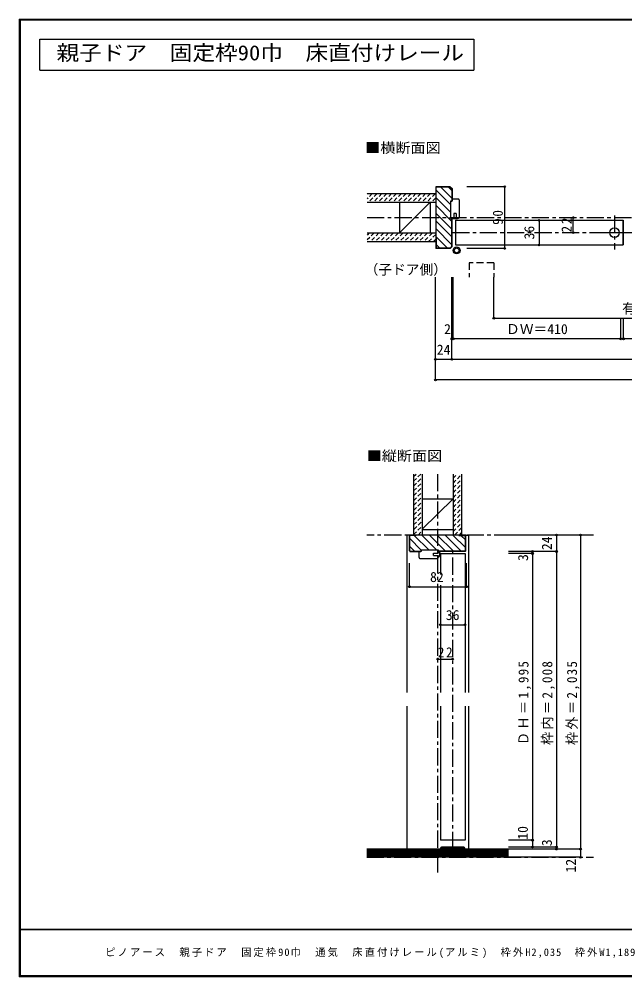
# Model space of a CAD drawing. Units: millimetres at full size, sheet at 1:5. Extents: x -973 to 977, y -718 to 696.
# Drawn here: x -973 to -91, y -701 to 696 of the extents above; entities that cross this region are included whole.
import ezdxf
from ezdxf.enums import TextEntityAlignment as Align

# ---------------------------------------------------------------- set-up
doc = ezdxf.new("R2010")
doc.units = ezdxf.units.MM
doc.header["$LTSCALE"] = 5
doc.header["$PDMODE"] = 32
doc.header["$PDSIZE"] = 2.5
for name, pattern in [('CHAIN1', [8, 5, -1, 1, -1]), ('DASHED1', [1.8, 1.2, -0.6]), ('DASHED2', [3, 2, -1])]:
    doc.linetypes.add(name, pattern=pattern)
for name, color, linetype in [('0-0_補助線', 7, 'Continuous'), ('0-1_通り芯', 4, 'CHAIN1'), ('0-3_仕上げ', 2, 'Continuous'), ('0-4_枠', 3, 'Continuous'), ('0-6_扉', 6, 'Continuous'), ('0-7_金物', 7, 'Continuous'), ('0-A_文字', 3, 'Continuous'), ('0-B_寸法', 7, 'Continuous'), ('0-C_ハッチ', 4, 'DASHED1'), ('F-1_枠', 6, 'Continuous'), ('F-A_文字', 7, 'Continuous')]:
    doc.layers.add(name, color=color, linetype=linetype)
doc.styles.add('ＭＳ ゴシック', font='')
doc.styles.get('ＭＳ ゴシック').set_extended_font_data('MS Gothic')

# ---------------------------------------------------------------- blocks, each defined once
blk = doc.blocks.new('11')
at = {"layer": '0-0_補助線'}
for p, q in [((-16.914, -5.816), (-16.914, 3.184)), ((-13.914, 3.184), (-16.914, 3.184)), ((11.086, 4.984), (11.086, 0.684)), ((-15.914, -6.816), (10.086, -6.816)), ((4.086, -2.716), (11.086, -2.716)), ((11.086, -5.816), (11.086, -2.716))]:
    blk.add_line(p, q, dxfattribs=at)
for points in [[(11.086, 4.984), (-13.914, 4.984), (-13.914, 3.184)], [(4.086, -2.716), (4.086, 0.684), (11.086, 0.684)]]:
    blk.add_lwpolyline(points, dxfattribs=at)
for centre, radius, start, end in [((9.605, -0.78), 4.487, 289.27145, 70.72856), ((9.605, -0.78), 3.887, 292.39487, 67.60513), ((-15.914, -5.816), 1, 180, 270), ((10.086, -5.816), 1, 270, 0)]:
    blk.add_arc(centre, radius, start, end, dxfattribs=at)
blk = doc.blocks.new('02')
at = {"layer": '0-0_補助線'}
for p, q in [((-4.998, -10.239), (-4.998, 14.761)), ((5.802, 17.761), (-3.198, 17.761)), ((6.802, 16.761), (6.802, -9.239)), ((-4.998, -10.239), (-0.698, -10.239)), ((2.702, -3.239), (2.702, -10.239)), ((5.802, -10.239), (2.702, -10.239)), ((5.002, -10.239), (4.402, -10.839))]:
    blk.add_line(p, q, dxfattribs=at)
for points in [[(-4.998, 14.761), (-3.198, 14.761), (-3.198, 17.761)], [(-3.469, -10.239), (-2.869, -10.839), (4.402, -10.839)], [(2.702, -3.239), (-0.698, -3.239), (-0.698, -10.239)]]:
    blk.add_lwpolyline(points, dxfattribs=at)
for centre, start, end in [((5.802, 16.761), 0, 90), ((5.802, -9.239), 270, 0)]:
    blk.add_arc(centre, 1, start, end, dxfattribs=at)

msp = doc.modelspace()

# ---------------------------------------------------------------- linework, layer by layer
at = {"layer": '0-0_補助線', "color": 3}
for p, q in [((-342.347, 404.998), (-344.348, 404.998)), ((-322.643, -56.5), (-404.643, -56.5)), ((-404.143, -79.586), (-404.143, -57)), ((-394.643, -57), (-404.143, -57)), ((-394.643, -57), (-394.643, -56.5)), ((-332.643, -57), (-332.643, -56.5)), ((-332.643, -57), (-323.143, -57)), ((-323.143, -79.586), (-323.143, -57)), ((-403.729, -80), (-404.143, -79.586)), ((-403.936, -80.5), (-388.141, -80.5)), ((-403.729, -80), (-388.141, -80)), ((-388.141, -78.499), (-388.141, -80.5)), ((-362.141, -78.499), (-388.141, -78.499)), ((-362.141, -80.5), (-362.141, -78.499)), ((-323.557, -80), (-362.141, -80)), ((-323.35, -80.5), (-362.141, -80.5)), ((-323.557, -80), (-323.143, -79.586))]:
    msp.add_line(p, q, dxfattribs=at)
at = {"layer": '0-0_補助線', "color": 4}
for p, q in [((-404.143, -61.784), (-387.428, -78.499)), ((-397.613, -57), (-376.114, -78.499)), ((-386.8, -56.5), (-364.801, -78.499)), ((-375.485, -56.5), (-351.986, -80)), ((-364.172, -56.5), (-340.672, -80)), ((-352.858, -56.5), (-329.358, -80)), ((-341.545, -56.5), (-323.143, -74.902)), ((-329.731, -57), (-323.143, -63.588)), ((-404.143, -73.098), (-397.241, -80))]:
    msp.add_line(p, q, dxfattribs=at)
at = {"layer": '0-0_補助線', "color": 6}
msp.add_line((-359.643, -83.5), (-323.643, -83.5), dxfattribs=at)
at = {"layer": '0-0_補助線', "color": 3}
for points in [[(-344.348, 404.998), (-344.348, 430.998), (-342.347, 430.998)], [(-403.936, -80.5), (-404.643, -79.793), (-404.643, -56.5)], [(-323.35, -80.5), (-322.643, -79.793), (-322.643, -56.5)]]:
    msp.add_lwpolyline(points, dxfattribs=at)
at = {"layer": '0-0_補助線'}
for radius in [5, 3.5]:
    msp.add_circle((-335.883, 358.63), radius, dxfattribs=at)
at = {"layer": '0-1_通り芯'}
for p, q in [((-466.347, 406.5), (469.653, 406.5)), ((-342.347, 384.5), (345.653, 384.5)), ((-363.643, 32.5), (-363.643, -548.459)), ((-136.286, -56.5), (-467, -56.5)), ((-341.643, -514.5), (-341.643, -80.5)), ((-467, -526.5), (-136.286, -526.5))]:
    msp.add_line(p, q, dxfattribs=at)
at = {"layer": '0-1_通り芯', "color": 7}
for p, q in [((-105.884, 409.296), (-105.884, 360.063)), ((-126.419, 384.5), (-84.633, 384.5))]:
    msp.add_line(p, q, dxfattribs=at)
at = {"layer": '0-1_通り芯', "color": 7, "linetype": 'Continuous'}
msp.add_circle((-105.884, 384.5), 7, dxfattribs=at)
at = {"layer": '0-3_仕上げ'}
for p, q in [((-466.347, 441.5), (-366.347, 441.5)), ((-466.347, 429), (-366.347, 429)), ((-466.347, 384), (-366.347, 384)), ((-466.347, 371.5), (-366.347, 371.5)), ((-398.643, 32.5), (-398.643, -56.5)), ((-386.143, 32.5), (-386.143, -56.5)), ((-341.143, 32.5), (-341.143, -56.5)), ((-328.643, 32.5), (-328.643, -56.5)), ((-260.286, -514.5), (-467, -514.5)), ((-260.286, -526.5), (-467, -526.5))]:
    msp.add_line(p, q, dxfattribs=at)
at = {"layer": '0-3_仕上げ', "color": 7}
for p, q in [((-374.347, 429), (-419.347, 384)), ((-386.143, -47.928), (-341.143, -3.5)), ((-260.286, -516), (-467, -516)), ((-260.286, -517.5), (-467, -517.5)), ((-260.286, -519), (-467, -519)), ((-260.286, -520.5), (-467, -520.5)), ((-260.286, -522), (-467, -522)), ((-260.286, -523.5), (-467, -523.5)), ((-260.286, -525), (-467, -525))]:
    msp.add_line(p, q, dxfattribs=at)
at = {"layer": '0-3_仕上げ', "color": 3}
for p, q in [((-419.347, 429), (-419.347, 384)), ((-374.347, 429), (-374.347, 384)), ((-386.143, -3.5), (-341.143, -3.5)), ((-386.143, -48.5), (-341.143, -48.5))]:
    msp.add_line(p, q, dxfattribs=at)
at = {"layer": '0-4_枠'}
for p, q in [((-345.383, 451), (-365.847, 451)), ((-365.847, 436.5), (-365.847, 451)), ((-345.383, 451), (-342.847, 448.464)), ((-345.175, 451.5), (-342.347, 448.672)), ((-342.847, 448.464), (-342.847, 431)), ((-342.347, 448.672), (-342.347, 431)), ((-365.847, 436.5), (-366.347, 436.5)), ((-342.847, 364.536), (-342.847, 405)), ((-342.347, 364.328), (-342.347, 405)), ((-365.847, 376.5), (-366.347, 376.5)), ((-365.847, 376.5), (-365.847, 362)), ((-342.847, 364.536), (-345.382, 362)), ((-345.382, 362), (-365.847, 362))]:
    msp.add_line(p, q, dxfattribs=at)
at = {"layer": '0-4_枠', "color": 4}
for p, q in [((-404.643, -56.5), (-408.643, -56.5)), ((-408.643, -56.5), (-408.643, -286)), ((-322.643, -56.5), (-318.643, -56.5)), ((-318.643, -56.5), (-318.643, -286)), ((-408.643, -306), (-408.643, -514.5)), ((-318.643, -306), (-318.643, -514.5))]:
    msp.add_line(p, q, dxfattribs=at)
at = {"layer": '0-4_枠'}
for points in [[(-345.175, 451.5), (-366.347, 451.5), (-366.347, 361.5)], [(-342.347, 364.328), (-345.175, 361.5), (-366.347, 361.5)]]:
    msp.add_lwpolyline(points, dxfattribs=at)
at = {"layer": '0-6_扉'}
for p, q in [((-337.347, 402.5), (-337.347, 366.5)), ((-337.347, 402.5), (-93.384, 402.5)), ((-93.384, 402.5), (-93.384, 366.5)), ((-359.643, -83.5), (-359.643, -114.19)), ((-323.643, -83.5), (-323.643, -286)), ((-359.643, -129.422), (-359.643, -286)), ((-359.643, -306), (-359.643, -501.5)), ((-323.643, -306), (-323.643, -501.5)), ((-323.643, -501.5), (-359.643, -501.5))]:
    msp.add_line(p, q, dxfattribs=at)
at = {"layer": '0-6_扉', "linetype": 'DASHED2'}
msp.add_line((-281.852, 340.381), (-281.852, 319.657), dxfattribs=at)
at = {"layer": '0-6_扉'}
msp.add_lwpolyline([(-337.347, 366.5), (-93.384, 366.5), (-93.384, 402.5)], dxfattribs=at)
at = {"layer": '0-6_扉', "linetype": 'DASHED2'}
msp.add_lwpolyline([(-281.852, 340.381), (-317.852, 340.381), (-317.852, 319.657)], dxfattribs=at)
at = {"layer": '0-7_金物'}
for p, q in [((-359.643, -514.5), (-358.643, -514.5)), ((-326.643, -511.5), (-356.643, -511.5)), ((-353.843, -512.5), (-356.643, -512.5)), ((-353.843, -514.5), (-353.843, -512.5)), ((-353.843, -514.5), (-352.843, -514.5)), ((-352.843, -514.5), (-352.843, -512.5)), ((-348.443, -512.5), (-352.843, -512.5)), ((-348.443, -514.5), (-348.443, -512.5)), ((-348.443, -514.5), (-347.443, -514.5)), ((-347.443, -514.5), (-347.443, -512.5)), ((-342.143, -512.5), (-347.443, -512.5)), ((-342.143, -514.5), (-342.143, -512.5)), ((-342.143, -514.5), (-341.143, -514.5)), ((-341.143, -514.5), (-341.143, -512.5)), ((-335.843, -512.5), (-341.143, -512.5)), ((-335.843, -514.5), (-335.843, -512.5)), ((-335.843, -514.5), (-334.843, -514.5)), ((-334.843, -514.5), (-334.843, -512.5)), ((-330.443, -512.5), (-334.843, -512.5)), ((-330.443, -514.5), (-330.443, -512.5)), ((-330.443, -514.5), (-329.443, -514.5)), ((-329.443, -514.5), (-329.443, -512.5)), ((-326.643, -512.5), (-329.443, -512.5)), ((-324.643, -514.5), (-323.643, -514.5))]:
    msp.add_line(p, q, dxfattribs=at)
for centre, radius, start, end in [((-356.643, -514.5), 3, 90, 180), ((-356.643, -514.5), 2, 90, 180), ((-326.643, -514.5), 3, 0, 90), ((-326.643, -514.5), 2, 0, 90)]:
    msp.add_arc(centre, radius, start, end, dxfattribs=at)
at = {"layer": '0-A_文字'}
for p, q in [((-943.333, 621.667), (-943.333, 666.667)), ((-943.333, 666.667), (-310.714, 666.667)), ((-310.714, 666.667), (-310.714, 621.667)), ((-943.333, 621.667), (-310.714, 621.667))]:
    msp.add_line(p, q, dxfattribs=at)
at = {"layer": '0-B_寸法', "color": 4}
for p, q in [((-265.889, 451.5), (-321.115, 451.5)), ((-265.889, 361.5), (-265.889, 451.5)), ((-165.889, 384.5), (-165.889, 406.5)), ((-215.889, 402.5), (-215.889, 366.5)), ((-265.889, 361.5), (-321.115, 361.5)), ((-366.847, 169.657), (-366.847, 319.657)), ((-342.847, 199.657), (-342.847, 319.657)), ((-340.847, 229.657), (-340.847, 319.657)), ((-281.852, 259.657), (-281.852, 319.657)), ((-281.852, 259.657), (282.158, 259.657)), ((-96.884, 229.657), (-96.884, 259.657)), ((-92.884, 229.657), (-92.884, 259.657)), ((342.153, 229.657), (-342.847, 229.657)), ((366.153, 199.657), (-366.847, 199.657)), ((366.153, 169.657), (-366.847, 169.657)), ((-155.286, -56.5), (-260.286, -56.5)), ((-190.286, -56.5), (-190.286, -514.5)), ((-155.286, -56.5), (-155.286, -526.5)), ((-190.286, -80.5), (-260.286, -80.5)), ((-225.286, -83.5), (-260.286, -83.5)), ((-225.286, -80.5), (-225.286, -511.5)), ((-404.643, -131.922), (-404.643, -97.4)), ((-321.643, -131.922), (-321.643, -97.4)), ((-404.643, -131.922), (-321.643, -131.922)), ((-359.643, -187.382), (-323.643, -187.382)), ((-363.643, -237.382), (-341.643, -237.382)), ((-225.286, -501.5), (-260.286, -501.5)), ((-190.286, -511.5), (-260.286, -511.5)), ((-155.286, -514.5), (-260.286, -514.5)), ((-155.286, -526.5), (-260.286, -526.5))]:
    msp.add_line(p, q, dxfattribs=at)
at = {"layer": '0-B_寸法'}
for p in [(-265.889, 451.5), (-165.889, 406.5), (-215.889, 402.5), (-165.889, 384.5), (-215.889, 366.5), (-265.889, 361.5), (-281.852, 259.657), (-342.847, 229.657), (-340.847, 229.657), (-96.884, 229.657), (-92.884, 229.657), (-366.847, 199.657), (-342.847, 199.657), (-366.847, 169.657), (-190.286, -56.5), (-155.286, -56.5), (-225.286, -80.5), (-225.286, -83.5), (-190.286, -80.5), (-404.643, -131.922), (-321.643, -131.922), (-359.643, -187.382), (-323.643, -187.382), (-363.643, -237.382), (-341.643, -237.382), (-225.286, -501.5), (-225.286, -511.5), (-190.286, -511.5), (-190.286, -514.5), (-155.286, -514.5), (-155.286, -526.5)]:
    msp.add_point(p, dxfattribs=at)
at = {"layer": '0-C_ハッチ', "linetype": 'Continuous'}
for p, q in [((-359.063, 451), (-342.847, 434.784)), ((-347.749, 451), (-342.847, 446.098)), ((-366.347, 435.657), (-344.348, 413.658)), ((-365.847, 446.47), (-344.348, 424.971)), ((-366.347, 424.342), (-342.847, 400.843)), ((-366.347, 413.029), (-342.847, 389.529)), ((-366.347, 401.716), (-342.847, 378.216)), ((-347.004, 405), (-342.847, 400.843)), ((-366.347, 390.402), (-342.847, 366.902)), ((-366.347, 379.088), (-349.259, 362)), ((-365.847, 367.275), (-360.572, 362))]:
    msp.add_line(p, q, dxfattribs=at)
at = {"layer": '0-C_ハッチ'}
for p, q in [((-458.878, 441.5), (-466.347, 434.031)), ((-465.949, 441.5), (-466.347, 441.102)), ((-451.807, 441.5), (-464.307, 429)), ((-444.736, 441.5), (-457.236, 429)), ((-437.665, 441.5), (-450.165, 429)), ((-430.594, 441.5), (-443.094, 429)), ((-423.523, 441.5), (-436.023, 429)), ((-416.452, 441.5), (-428.952, 429)), ((-409.381, 441.5), (-421.881, 429)), ((-402.31, 441.5), (-414.81, 429)), ((-395.239, 441.5), (-407.739, 429)), ((-388.168, 441.5), (-400.668, 429)), ((-381.096, 441.5), (-393.596, 429)), ((-374.025, 441.5), (-386.525, 429)), ((-366.954, 441.5), (-379.454, 429)), ((-366.347, 435.036), (-372.383, 429)), ((-456.17, 384), (-466.347, 373.823)), ((-463.241, 384), (-466.347, 380.894)), ((-449.099, 384), (-461.599, 371.5)), ((-442.028, 384), (-454.528, 371.5)), ((-434.957, 384), (-447.457, 371.5)), ((-427.886, 384), (-440.386, 371.5)), ((-420.815, 384), (-433.315, 371.5)), ((-413.744, 384), (-426.244, 371.5)), ((-406.673, 384), (-419.173, 371.5)), ((-399.601, 384), (-412.101, 371.5)), ((-392.53, 384), (-405.03, 371.5)), ((-385.459, 384), (-397.959, 371.5)), ((-378.388, 384), (-390.888, 371.5)), ((-371.317, 384), (-383.817, 371.5)), ((-366.347, 381.899), (-376.746, 371.5)), ((-366.347, 374.828), (-369.675, 371.5)), ((-398.643, 28.96), (-395.103, 32.5)), ((-398.643, 21.889), (-388.032, 32.5)), ((-341.143, 26.252), (-334.895, 32.5)), ((-341.143, 19.181), (-328.643, 31.681)), ((-398.643, 14.818), (-386.143, 27.318)), ((-398.643, 7.747), (-386.143, 20.247)), ((-341.143, 12.11), (-328.643, 24.61)), ((-341.143, 5.039), (-328.643, 17.539)), ((-398.643, 0.676), (-386.143, 13.176)), ((-398.643, -6.395), (-386.143, 6.105)), ((-341.143, -2.032), (-328.643, 10.468)), ((-341.143, -9.103), (-328.643, 3.397)), ((-398.643, -13.466), (-386.143, -0.966)), ((-398.643, -20.537), (-386.143, -8.037)), ((-341.143, -16.174), (-328.643, -3.674)), ((-341.143, -23.246), (-328.643, -10.746)), ((-398.643, -27.608), (-386.143, -15.108)), ((-398.643, -34.679), (-386.143, -22.179)), ((-341.143, -30.317), (-328.643, -17.817)), ((-341.143, -37.388), (-328.643, -24.888)), ((-398.643, -41.751), (-386.143, -29.251)), ((-398.321, -48.5), (-386.143, -36.322)), ((-341.143, -44.459), (-328.643, -31.959)), ((-341.143, -51.53), (-328.643, -39.03)), ((-398.643, -55.893), (-386.143, -43.393)), ((-392.179, -56.5), (-386.143, -50.464)), ((-339.042, -56.5), (-328.643, -46.101)), ((-331.971, -56.5), (-328.643, -53.172))]:
    msp.add_line(p, q, dxfattribs=at)
at = {"layer": 'F-1_枠'}
for p, q in [((-973.347, 695.833), (-973.347, -700.833)), ((-973.347, 695.833), (976.653, 695.833)), ((-973.347, 695), (976.653, 695)), ((-972.514, 695.833), (-972.514, -700.833)), ((-971.68, 695.833), (-971.68, -700.833)), ((976.653, -631.667), (-973.347, -631.667)), ((976.653, -632.5), (-973.347, -632.5)), ((976.653, -699.167), (-973.347, -699.167)), ((976.653, -700), (-973.347, -700)), ((976.653, -700.833), (-973.347, -700.833))]:
    msp.add_line(p, q, dxfattribs=at)

# ---------------------------------------------------------------- block references
at = {"layer": '0-0_補助線'}
for name, p in [('02', (-339.149, 415.737)), ('11', (-373.727, -83.684))]:
    msp.add_blockref(name, p, dxfattribs=at)

# ---------------------------------------------------------------- texts
at = {"layer": '0-A_文字', "style": 'ＭＳ ゴシック', "width": 1.1}
msp.add_text('親子ドア\u3000固定枠90巾\u3000床直付けレール', height=21.99, dxfattribs=at).set_placement((-918.899, 629.167), align=Align.BOTTOM_LEFT)
at = {"layer": '0-A_文字', "color": 7, "style": 'ＭＳ ゴシック', "width": 1.1}
for s, p in [('■横断面図', (-469.209, 496.5)), ('■縦断面図', (-467, 47.256))]:
    msp.add_text(s, height=14.66, dxfattribs=at).set_placement(p, align=Align.BOTTOM_LEFT)
at = {"layer": '0-A_文字', "color": 7, "style": 'ＭＳ ゴシック'}
msp.add_text('（子ドア側）', height=14.66, dxfattribs=at).set_placement((-470, 319), align=Align.BOTTOM_LEFT)
at = {"layer": '0-B_寸法', "style": 'ＭＳ ゴシック'}
for s, p in [('36', (-218.389, 374.5)), ('24', (-192.786, -78.5)), ('3', (-227.449, -94.385)), ('10', (-227.786, -500.875)), ('3', (-192.786, -510.25)), ('12', (-157.786, -548.669))]:
    msp.add_text(s, height=14.66, rotation=90, dxfattribs=at).set_placement(p, align=Align.BOTTOM_LEFT)
for s, p in [('有効開口寸法＝1,021', (-94.847, 262.157)), ('2', (-354.169, 232.157)), ('ＤＷ＝410', (-263.865, 232.157)), ('24', (-364.847, 202.157)), ('82', (-374.643, -129.422)), ('36', (-351.643, -184.882))]:
    msp.add_text(s, height=14.66, dxfattribs=at).set_placement(p, align=Align.BOTTOM_LEFT)
at = {"layer": '0-B_寸法', "char_height": 14.66, "attachment_point": 7, "rotation": 90, "style": 'ＭＳ ゴシック'}
for s, insert in [('\\T1.27;\\W0.95;90', (-268.389, 395.875)), ('\\T1.27;\\W0.95;22', (-168.389, 384.875)), ('\\T1.19;\\W0.95;ＤＨ＝1,995', (-227.466, -362.75)), ('\\T1.19;\\W0.95;枠内＝2,008', (-192.786, -362.75)), ('\\T1.19;\\W0.95;枠外＝2,035', (-156.771, -362.75))]:
    msp.add_mtext(s, dxfattribs=dict(at, insert=insert))
at = {"layer": '0-B_寸法', "insert": (-363.268, -234.882), "char_height": 14.66, "attachment_point": 7, "style": 'ＭＳ ゴシック'}
msp.add_mtext('\\T1.27;\\W0.95;22', dxfattribs=at)
at = {"layer": 'F-A_文字', "insert": (-847.938, -673.333), "char_height": 11, "attachment_point": 7, "style": 'ＭＳ ゴシック'}
msp.add_mtext('\\T1.2;ピノアース\u3000親子ドア\u3000固定枠90巾\u3000通気\u3000床直付けレール(アルミ)\u3000枠外H2,035\u3000枠外W1,189', dxfattribs=at)

doc.saveas('drawing.dxf')
